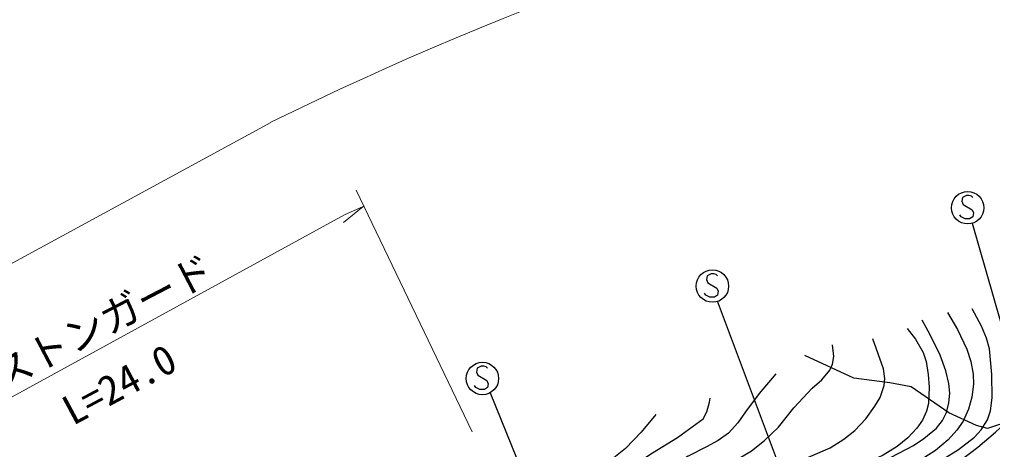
# Model space of a CAD drawing. Units: millimetres, scale not verified. Extents: x 40000 to 680000, y 20000 to 380000.
# Drawn here: x 70172 to 130134, y 293199 to 319728 of the extents above; entities that cross this region are included whole.
import ezdxf
from ezdxf.enums import TextEntityAlignment as Align

# ---------------------------------------------------------------- set-up
doc = ezdxf.new("R2010")
doc.units = ezdxf.units.MM
doc.header["$LTSCALE"] = 1000
for name, color, linetype, lineweight in [('M-BGD', 7, 'Continuous', 25), ('M-BGD-EXST', 7, 'Continuous', 25), ('M-STR-HTXT', 7, 'Continuous', 13)]:
    doc.layers.add(name, color=color, linetype=linetype, lineweight=lineweight)
doc.styles.add('ＭＳ ゴシック', font='')
doc.styles.get('ＭＳ ゴシック').set_extended_font_data('MS Gothic')

msp = doc.modelspace()

# ---------------------------------------------------------------- linework, layer by layer
at = {"layer": 'M-BGD'}
for p, q in [((121577, 297599), (118572, 299005)), ((123807, 297309), (121577, 297599)), ((125116, 297066), (123807, 297309)), ((127443, 295467), (125116, 297066)), ((129139, 294691), (127443, 295467)), ((129818, 294497), (129139, 294691)), ((131320, 294982), (129818, 294497))]:
    msp.add_line(p, q, dxfattribs=at)
for points in [[(127358, 301646), (127966, 300610), (128550, 299397), (128803, 298634), (128945, 297846), (128962, 297225), (128865, 296426), (128653, 295684), (128316, 294956), (127934, 294388), (127395, 293792), (126622, 293148), (125935, 292700), (124957, 292178), (123666, 291628), (120305, 290420), (116846, 289066), (113156, 287512), (109382, 285800), (102977, 281753)], [(103620, 281415), (106753, 283191), (109778, 284785), (118409, 288705), (127103, 292624), (128046, 293206), (129026, 293969), (129434, 294410), (129826, 295042), (130005, 295594), (130106, 296387), (130089, 297819), (129939, 299419), (129767, 300075), (129462, 300808), (128880, 301883)], [(102122, 282375), (103846, 283390), (105516, 284492), (106945, 285591), (108581, 286704), (109481, 287130), (110614, 287538), (113776, 288460), (116941, 289497), (118691, 290220), (120677, 291160), (122950, 292237), (125259, 293457), (125902, 293873), (126675, 294526), (127043, 294993), (127289, 295486), (127448, 296071), (127497, 296677), (127446, 297276), (127259, 298060), (126900, 299013), (126290, 300274), (125802, 301173)], [(104334, 280980), (106587, 282279), (108740, 283397), (117232, 287519), (125967, 291377), (127052, 291889), (128119, 292507), (129236, 293337), (130310, 294262), (131154, 295053), (131964, 295957), (132409, 296615), (132716, 297249), (132945, 298015), (133064, 298817), (133078, 299832), (132995, 300676), (132882, 301429)], [(124881, 300660), (125379, 300017), (125858, 299194), (126042, 298631), (126174, 297836), (126230, 297039), (126182, 296034), (126068, 295563), (125820, 295019), (125479, 294519), (124921, 293924), (124247, 293386), (123395, 292860), (121995, 292191), (120321, 291514), (116952, 290267), (113382, 289058), (111080, 288376), (108820, 287602), (107350, 286968), (106093, 286321), (100864, 283066)], [(100013, 283627), (103488, 285607), (106998, 287493), (110046, 289001), (113030, 290362), (116552, 291763), (120125, 293305), (120977, 293830), (121647, 294370), (122322, 295103), (122886, 295871), (123201, 296406), (123464, 297155), (123496, 297584), (123408, 298172), (122749, 300027)], [(98931, 284235), (100410, 285263), (101818, 286123), (103606, 287021), (105450, 287832), (107282, 288632), (109211, 289596), (112193, 291264), (115281, 293124), (116078, 293756), (116946, 294587), (117891, 295770), (119010, 296980), (119616, 297505), (120110, 298099), (120280, 298462), (120348, 298929), (120268, 299655)], [(116779, 297874), (115743, 296660), (114903, 295517), (114440, 294853), (113859, 294205), (113217, 293748), (112503, 293373), (111382, 292789), (110193, 292045), (108697, 291054), (107254, 290216), (104065, 288543), (100872, 286742), (98134, 284770)], [(88809, 280228), (91459, 282023), (94027, 283644), (102426, 288321), (104104, 289411), (105623, 290525), (107399, 291822), (109173, 292993), (110715, 293937), (112299, 295088), (112531, 295527), (112686, 296115), (112736, 296376)], [(109382, 295354), (108484, 294266), (107513, 293266), (106807, 292696), (105805, 292041), (101927, 289963), (98045, 287765), (96954, 287046), (95686, 286074), (93984, 284676), (92234, 283389), (88297, 280972)]]:
    msp.add_lwpolyline(points, dxfattribs=at)
at = {"layer": 'M-BGD-EXST'}
for p, q in [((128522, 308873), (128282, 308753)), ((128682, 308873), (128522, 308873)), ((128842, 308833), (128682, 308873)), ((128922, 308753), (128842, 308833)), ((128282, 308753), (128242, 308513)), ((128242, 308513), (128322, 308313)), ((128322, 308313), (128882, 307993)), ((128202, 307553), (128122, 307673)), ((128882, 307993), (128962, 307793)), ((128962, 307793), (128922, 307553)), ((128442, 307433), (128202, 307553)), ((128722, 307433), (128442, 307433)), ((128922, 307553), (128722, 307433)), ((128872, 307170), (134885, 286186)), ((112793, 304041), (112553, 303921)), ((112953, 304041), (112793, 304041)), ((113113, 304001), (112953, 304041)), ((112553, 303921), (112513, 303681)), ((112513, 303681), (112593, 303481)), ((112593, 303481), (113153, 303161)), ((113193, 303921), (113113, 304001)), ((112473, 302721), (112393, 302841)), ((113153, 303161), (113233, 302961)), ((113233, 302961), (113193, 302721)), ((112713, 302601), (112473, 302721)), ((112993, 302601), (112713, 302601)), ((113193, 302721), (112993, 302601)), ((121105, 281259), (113193, 302357)), ((98379, 298220), (98339, 297980)), ((98619, 298340), (98379, 298220)), ((98779, 298340), (98619, 298340)), ((98939, 298300), (98779, 298340)), ((99019, 298220), (98939, 298300)), ((98339, 297980), (98419, 297780)), ((98419, 297780), (98979, 297460)), ((98979, 297460), (99059, 297260)), ((98299, 297020), (98219, 297140)), ((98539, 296900), (98299, 297020)), ((98819, 296900), (98539, 296900)), ((99019, 297020), (98819, 296900)), ((99059, 297260), (99019, 297020)), ((99179, 296704), (107678, 275620))]:
    msp.add_line(p, q, dxfattribs=at)
for centre in [(128602, 308113), (112873, 303281), (98699, 297580)]:
    msp.add_circle(centre, 1000, dxfattribs=at)
at = {"layer": 'M-STR-HTXT'}
for p, q in [((63212, 301139), (85658, 313382)), ((90925, 309198), (98068, 294301)), ((64262, 293471), (90201, 307681)), ((91341, 308189), (90142, 307195)), ((90201, 307681), (91341, 308189))]:
    msp.add_line(p, q, dxfattribs=at)
msp.add_arc((177747, 126710), 208151, 88.70762, 116.25787, dxfattribs=at)

# ---------------------------------------------------------------- texts
at = {"layer": 'M-STR-HTXT', "style": 'ＭＳ ゴシック'}
for s, rotation, p in [('ストンガード', 27.6, (75278, 301063)), ('L=24.0', 28.2, (76319, 297222))]:
    msp.add_text(s, height=1833, rotation=rotation, dxfattribs=at).set_placement(p, align=Align.MIDDLE_CENTER)

doc.saveas('drawing.dxf')
